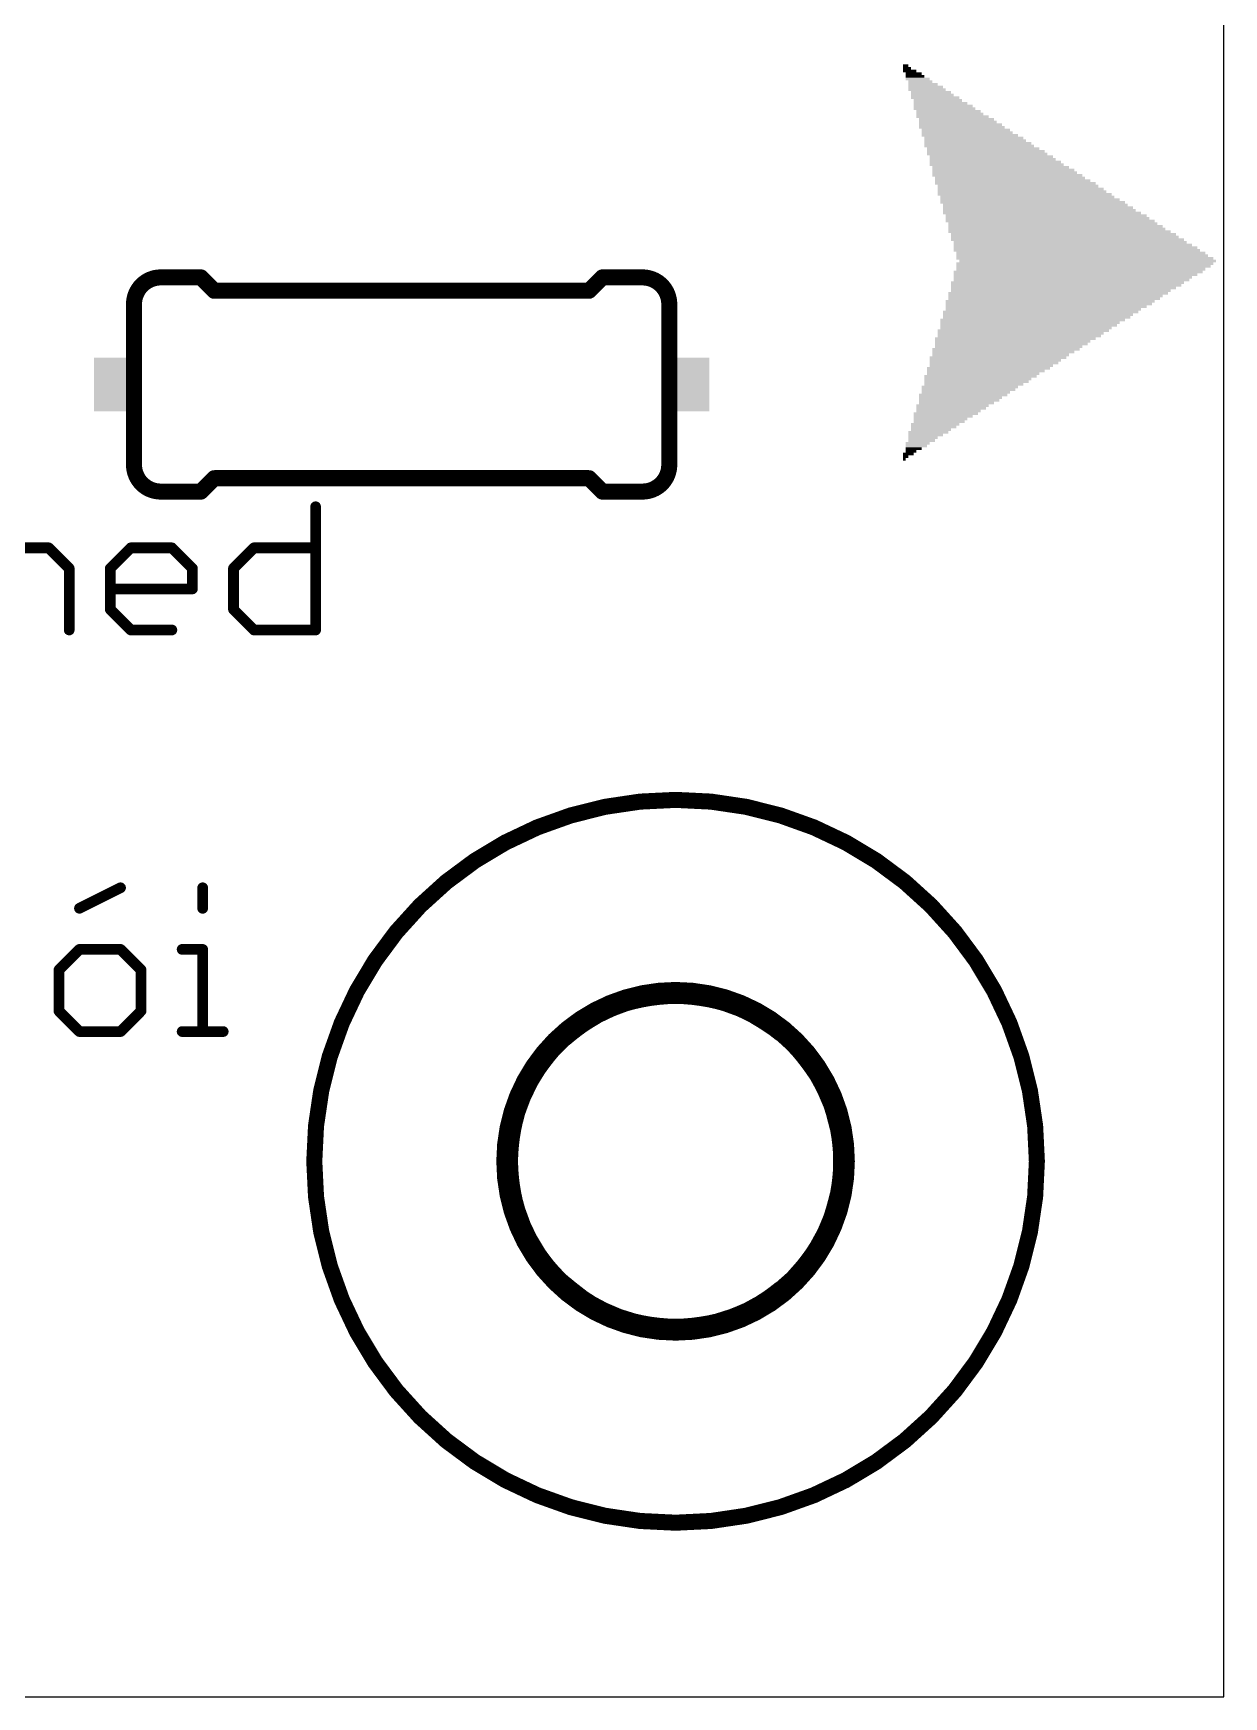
# Model space of a CAD drawing. Extents: x -0.2 to 48.8, y -0.6 to 46.4.
# Drawn here: x 37.08 to 48.38, y 0 to 15.78 of the extents above; entities that cross this region are included whole.
import ezdxf

# ---------------------------------------------------------------- set-up
doc = ezdxf.new("R2010")
doc.units = 0
doc.layers.add('20', color=7, linetype='CONTINUOUS')
doc.layers.add('21', color=253, linetype='CONTINUOUS')

# ---------------------------------------------------------------- blocks, each defined once
blk = doc.blocks.new('RECT')
blk.add_solid([(-0.5, -0.5), (0.5, -0.5), (-0.5, 0.5), (0.5, 0.5)])

msp = doc.modelspace()

# ---------------------------------------------------------------- linework, layer by layer
at = {"layer": '20'}
for p, q in [((48.3825, 0), (48.3825, 46.345)), ((0, 0), (48.3825, 0))]:
    msp.add_line(p, q, dxfattribs=at)
msp.add_circle((43.18, 5.08), 1.5, dxfattribs=at)
at = {"layer": '21'}
for points, const_width in [([(38.294, 13.466, 0.4142), (38.04, 13.212)], 0.1524), ([(38.294, 13.5041, 1), (38.294, 13.4279)], 0.0762), ([(38.294, 13.4279, 1), (38.294, 13.5041)], 0.0762), ([(38.7019, 13.4929, 1), (38.6481, 13.4391)], 0.0762), ([(38.675, 13.4279, 1), (38.675, 13.5041)], 0.0762), ([(38.802, 13.3771, 1), (38.802, 13.3009)], 0.0762), ([(42.358, 13.3009, 1), (42.358, 13.3771)], 0.0762), ([(42.485, 13.5041, 1), (42.485, 13.4279)], 0.0762), ([(42.5119, 13.4391, 1), (42.4581, 13.4929)], 0.0762), ([(43.12, 13.212, 0.4142), (42.866, 13.466)], 0.1524), ([(42.866, 13.5041, 1), (42.866, 13.4279)], 0.0762), ([(42.866, 13.4279, 1), (42.866, 13.5041)], 0.0762), ([(38.0781, 13.212, 1), (38.0019, 13.212)], 0.0762), ([(38.7751, 13.3121, 1), (38.8289, 13.3659)], 0.0762), ([(42.3311, 13.3659, 1), (42.3849, 13.3121)], 0.0762), ([(43.1581, 13.212, 1), (43.0819, 13.212)], 0.0762), ([(38.0019, 13.212, 1), (38.0781, 13.212)], 0.0762), ([(43.0819, 13.212, 1), (43.1581, 13.212)], 0.0762), ([(38.04, 11.688, 0.4142), (38.294, 11.434)], 0.1524), ([(38.0781, 11.688, 1), (38.0019, 11.688)], 0.0762), ([(38.0019, 11.688, 1), (38.0781, 11.688)], 0.0762), ([(42.866, 11.434, 0.4142), (43.12, 11.688)], 0.1524), ([(43.1581, 11.688, 1), (43.0819, 11.688)], 0.0762), ([(43.0819, 11.688, 1), (43.1581, 11.688)], 0.0762), ([(38.802, 11.5991, 1), (38.802, 11.5229)], 0.0762), ([(38.8289, 11.5341, 1), (38.7751, 11.5879)], 0.0762), ([(42.3849, 11.5879, 1), (42.3311, 11.5341)], 0.0762), ([(42.358, 11.5229, 1), (42.358, 11.5991)], 0.0762), ([(38.294, 11.4721, 1), (38.294, 11.3959)], 0.0762), ([(38.294, 11.3959, 1), (38.294, 11.4721)], 0.0762), ([(38.6481, 11.4609, 1), (38.7019, 11.4071)], 0.0762), ([(38.675, 11.3959, 1), (38.675, 11.4721)], 0.0762), ([(42.485, 11.4721, 1), (42.485, 11.3959)], 0.0762), ([(42.4581, 11.4071, 1), (42.5119, 11.4609)], 0.0762), ([(42.866, 11.4721, 1), (42.866, 11.3959)], 0.0762), ([(42.866, 11.3959, 1), (42.866, 11.4721)], 0.0762), ([(39.7891, 11.2902, 1), (39.7383, 11.2902)], 0.0508), ([(37.2479, 10.9184, 1), (37.212, 10.8824)], 0.0508), ([(37.23, 10.875, 1), (37.23, 10.9258)], 0.0508), ([(38.0096, 10.9258, 1), (38.0096, 10.875)], 0.0508), ([(38.0275, 10.8824, 1), (37.9916, 10.9184)], 0.0508), ([(38.4173, 10.9184, 1), (38.3814, 10.8824)], 0.0508), ([(38.3994, 10.875, 1), (38.3994, 10.9258)], 0.0508), ([(39.179, 10.9258, 1), (39.179, 10.875)], 0.0508), ([(39.1969, 10.8824, 1), (39.161, 10.9184)], 0.0508), ([(39.7637, 10.875, 1), (39.7637, 10.9258)], 0.0508), ([(37.4503, 10.7055, 1), (37.3995, 10.7055)], 0.0508), ([(37.4069, 10.6875, 1), (37.4428, 10.7235)], 0.0508), ([(37.7967, 10.7235, 1), (37.8326, 10.6875)], 0.0508), ([(37.8401, 10.7055, 1), (37.7893, 10.7055)], 0.0508), ([(38.6197, 10.7055, 1), (38.5689, 10.7055)], 0.0508), ([(38.5763, 10.6875, 1), (38.6122, 10.7235)], 0.0508), ([(38.9661, 10.7235, 1), (39.002, 10.6875)], 0.0508), ([(39.0095, 10.7055, 1), (38.9587, 10.7055)], 0.0508), ([(37.8147, 10.536, 1), (37.8147, 10.4852)], 0.0508), ([(38.5689, 10.5106, 1), (38.6197, 10.5106)], 0.0508), ([(38.5943, 10.4852, 1), (38.5943, 10.536)], 0.0508), ([(37.8326, 10.3337, 1), (37.7967, 10.2977)], 0.0508), ([(37.7893, 10.3157, 1), (37.8401, 10.3157)], 0.0508), ([(39.002, 10.3337, 1), (38.9661, 10.2977)], 0.0508), ([(38.9587, 10.3157, 1), (39.0095, 10.3157)], 0.0508), ([(37.3995, 10.1208, 1), (37.4503, 10.1208)], 0.0508), ([(38.0096, 10.1462, 1), (38.0096, 10.0954)], 0.0508), ([(37.9916, 10.1028, 1), (38.0275, 10.1388)], 0.0508), ([(38.3994, 10.0954, 1), (38.3994, 10.1462)], 0.0508), ([(39.179, 10.1462, 1), (39.179, 10.0954)], 0.0508), ([(39.161, 10.1028, 1), (39.1969, 10.1388)], 0.0508), ([(39.7383, 10.1208, 1), (39.7891, 10.1208)], 0.0508), ([(39.7637, 10.0954, 1), (39.7637, 10.1462)], 0.0508), ([(43.18, 1.651, 1), (43.18, 8.509, 1), (43.18, 1.651)], 0.1524), ([(37.9235, 7.6524, 1), (37.9008, 7.6978)], 0.0508), ([(38.7171, 7.6751, 1), (38.6663, 7.6751)], 0.0508), ([(37.511, 7.5029, 1), (37.5337, 7.4575)], 0.0508), ([(38.6663, 7.4802, 1), (38.7171, 7.4802)], 0.0508), ([(37.5223, 7.1158, 1), (37.5223, 7.065)], 0.0508), ([(37.5403, 7.0724, 1), (37.5044, 7.1084)], 0.0508), ([(37.9301, 7.1084, 1), (37.8942, 7.0724)], 0.0508), ([(37.9121, 7.065, 1), (37.9121, 7.1158)], 0.0508), ([(38.4968, 7.1158, 1), (38.4968, 7.065)], 0.0508), ([(38.7171, 7.0904, 1), (38.6663, 7.0904)], 0.0508), ([(38.6917, 7.065, 1), (38.6917, 7.1158)], 0.0508), ([(37.3528, 6.8955, 1), (37.302, 6.8955)], 0.0508), ([(38.1324, 6.8955, 1), (38.0816, 6.8955)], 0.0508), ([(37.3095, 6.9135, 1), (37.3454, 6.8775)], 0.0508), ([(38.0891, 6.8775, 1), (38.125, 6.9135)], 0.0508), ([(43.18, 3.48, 1), (43.18, 6.68, 1), (43.18, 3.48)], 0.2032), ([(37.3454, 6.5237, 1), (37.3095, 6.4877)], 0.0508), ([(37.302, 6.5057, 1), (37.3528, 6.5057)], 0.0508), ([(38.0816, 6.5057, 1), (38.1324, 6.5057)], 0.0508), ([(38.125, 6.4877, 1), (38.0891, 6.5237)], 0.0508), ([(37.5223, 6.3362, 1), (37.5223, 6.2854)], 0.0508), ([(37.5044, 6.2928, 1), (37.5403, 6.3288)], 0.0508), ([(37.8942, 6.3288, 1), (37.9301, 6.2928)], 0.0508), ([(37.9121, 6.2854, 1), (37.9121, 6.3362)], 0.0508), ([(38.4968, 6.3362, 1), (38.4968, 6.2854)], 0.0508), ([(38.6663, 6.3108, 1), (38.7171, 6.3108)], 0.0508), ([(38.8866, 6.2854, 1), (38.8866, 6.3362)], 0.0508)]:
    msp.add_lwpolyline(points, format="xyb", dxfattribs=dict(at, const_width=const_width))
for points, const_width in [([(38.294, 13.466), (38.675, 13.466)], 0.1524), ([(38.802, 13.339), (38.675, 13.466)], 0.1524), ([(38.802, 13.339), (42.358, 13.339)], 0.1524), ([(42.358, 13.339), (42.485, 13.466)], 0.1524), ([(42.866, 13.466), (42.485, 13.466)], 0.1524), ([(38.04, 13.212), (38.04, 11.688)], 0.1524), ([(43.12, 13.212), (43.12, 11.688)], 0.1524), ([(38.802, 11.561), (38.675, 11.434)], 0.1524), ([(38.802, 11.561), (42.358, 11.561)], 0.1524), ([(42.358, 11.561), (42.485, 11.434)], 0.1524), ([(38.294, 11.434), (38.675, 11.434)], 0.1524), ([(42.866, 11.434), (42.485, 11.434)], 0.1524), ([(39.7637, 11.2902), (39.7637, 10.1208)], 0.1016), ([(36.6453, 10.9004), (37.23, 10.9004)], 0.1016), ([(37.23, 10.9004), (37.4249, 10.7055)], 0.1016), ([(37.8147, 10.7055), (38.0096, 10.9004)], 0.1016), ([(38.0096, 10.9004), (38.3994, 10.9004)], 0.1016), ([(38.3994, 10.9004), (38.5943, 10.7055)], 0.1016), ([(38.9841, 10.7055), (39.179, 10.9004)], 0.1016), ([(39.179, 10.9004), (39.7637, 10.9004)], 0.1016), ([(37.4249, 10.7055), (37.4249, 10.1208)], 0.1016), ([(37.8147, 10.3157), (37.8147, 10.7055)], 0.1016), ([(38.5943, 10.7055), (38.5943, 10.5106)], 0.1016), ([(38.9841, 10.3157), (38.9841, 10.7055)], 0.1016), ([(38.5943, 10.5106), (37.8147, 10.5106)], 0.1016), ([(38.0096, 10.1208), (37.8147, 10.3157)], 0.1016), ([(39.179, 10.1208), (38.9841, 10.3157)], 0.1016), ([(38.3994, 10.1208), (38.0096, 10.1208)], 0.1016), ([(39.7637, 10.1208), (39.179, 10.1208)], 0.1016), ([(37.5223, 7.4802), (37.9121, 7.6751)], 0.1016), ([(38.6917, 7.6751), (38.6917, 7.4802)], 0.1016), ([(37.5223, 7.0904), (37.3274, 6.8955)], 0.1016), ([(37.9121, 7.0904), (37.5223, 7.0904)], 0.1016), ([(38.107, 6.8955), (37.9121, 7.0904)], 0.1016), ([(38.4968, 7.0904), (38.6917, 7.0904)], 0.1016), ([(38.6917, 7.0904), (38.6917, 6.3108)], 0.1016), ([(37.3274, 6.8955), (37.3274, 6.5057)], 0.1016), ([(38.107, 6.5057), (38.107, 6.8955)], 0.1016), ([(37.3274, 6.5057), (37.5223, 6.3108)], 0.1016), ([(37.9121, 6.3108), (38.107, 6.5057)], 0.1016), ([(37.5223, 6.3108), (37.9121, 6.3108)], 0.1016), ([(38.4968, 6.3108), (38.8866, 6.3108)], 0.1016)]:
    msp.add_lwpolyline(points, dxfattribs=dict(at, const_width=const_width))

# ---------------------------------------------------------------- block references
at = {"layer": '21', "yscale": 0.0254}
for p, xscale in [((45.3635, 15.4746), 0.0508), ((45.3762, 15.4492), 0.0762), ((45.4016, 15.4238), 0.127), ((45.4397, 15.3984), 0.1524), ((45.4524, 15.373), 0.1778), ((45.4778, 15.3476), 0.2286), ((45.5032, 15.3222), 0.2286), ((45.5286, 15.2968), 0.2794), ((45.554, 15.2714), 0.3302), ((45.5667, 15.246), 0.3556), ((45.6048, 15.2206), 0.381), ((45.6175, 15.1952), 0.4064), ((45.6429, 15.1698), 0.4572), ((45.6683, 15.1444), 0.4572), ((45.6937, 15.119), 0.508), ((45.7191, 15.0936), 0.5588), ((45.7318, 15.0682), 0.5842), ((45.7699, 15.0428), 0.6096), ((45.7826, 15.0174), 0.635), ((45.808, 14.992), 0.6858), ((45.8461, 14.9666), 0.7112), ((45.8588, 14.9412), 0.7366), ((45.8842, 14.9158), 0.7874), ((45.8969, 14.8904), 0.8128), ((45.935, 14.865), 0.8382), ((45.9477, 14.8396), 0.8636), ((45.9731, 14.8142), 0.9144), ((46.0112, 14.7888), 0.9398), ((46.0239, 14.7634), 0.9652), ((46.0493, 14.738), 1.016), ((46.062, 14.7126), 1.0414), ((46.1001, 14.6872), 1.0668), ((46.1255, 14.6618), 1.1176), ((46.1382, 14.6364), 1.143), ((46.1763, 14.611), 1.1684), ((46.189, 14.5856), 1.1938), ((46.2144, 14.5602), 1.2446), ((46.2271, 14.5348), 1.27), ((46.2652, 14.5094), 1.2954), ((46.2906, 14.484), 1.3462), ((46.3033, 14.4586), 1.3716), ((46.3287, 14.4332), 1.4224), ((46.3541, 14.4078), 1.4224), ((46.3795, 14.3824), 1.4732), ((46.4049, 14.357), 1.524), ((46.4303, 14.3316), 1.524), ((46.4557, 14.3062), 1.5748), ((46.4684, 14.2808), 1.6002), ((46.4938, 14.2554), 1.651), ((46.5192, 14.23), 1.651), ((46.5446, 14.2046), 1.7018), ((46.57, 14.1792), 1.7526), ((46.5954, 14.1538), 1.7526), ((46.6208, 14.1284), 1.8034), ((46.6335, 14.103), 1.8288), ((46.6589, 14.0776), 1.8796), ((46.697, 14.0522), 1.905), ((46.7097, 14.0268), 1.9304), ((46.7351, 14.0014), 1.9812), ((46.7605, 13.976), 1.9812), ((46.7859, 13.9506), 2.032), ((46.7986, 13.9252), 2.0574), ((46.824, 13.8998), 2.1082), ((46.8621, 13.8744), 2.1336), ((46.8748, 13.849), 2.159), ((46.9002, 13.8236), 2.2098), ((46.9256, 13.7982), 2.2098), ((46.951, 13.7728), 2.2606), ((46.9764, 13.7474), 2.3114), ((46.9891, 13.722), 2.3368), ((47.0272, 13.6966), 2.3622), ((47.0399, 13.6712), 2.3876), ((47.0653, 13.6458), 2.4384), ((47.0653, 13.595), 2.4384), ((47.0526, 13.5696), 2.413), ((47.0907, 13.6204), 2.4384), ((46.9002, 13.4172), 2.2098), ((47.0018, 13.5188), 2.3622), ((46.9764, 13.4934), 2.3114), ((46.951, 13.468), 2.2606), ((46.9383, 13.4426), 2.2352), ((47.0272, 13.5442), 2.3622), ((46.8113, 13.3156), 2.0828), ((46.7859, 13.2902), 2.032), ((46.7732, 13.2648), 2.0066), ((46.8875, 13.3918), 2.1844), ((46.8621, 13.3664), 2.1336), ((46.8367, 13.341), 2.0828), ((46.6462, 13.1378), 1.8542), ((46.6208, 13.1124), 1.8034), ((46.6081, 13.087), 1.778), ((46.7351, 13.2394), 1.9812), ((46.7224, 13.214), 1.9558), ((46.697, 13.1886), 1.905), ((46.6716, 13.1632), 1.8542), ((46.4811, 12.96), 1.6256), ((46.4557, 12.9346), 1.5748), ((46.57, 13.0616), 1.7526), ((46.5446, 13.0362), 1.7018), ((46.5319, 13.0108), 1.6764), ((46.5065, 12.9854), 1.6256), ((46.316, 12.7822), 1.397), ((46.4049, 12.8838), 1.524), ((46.3795, 12.8584), 1.4732), ((46.3668, 12.833), 1.4478), ((46.3414, 12.8076), 1.397), ((46.443, 12.9092), 1.5494), ((46.2398, 12.706), 1.2954), ((46.2144, 12.6806), 1.2446), ((46.2017, 12.6552), 1.2192), ((46.1763, 12.6298), 1.1684), ((46.2906, 12.7568), 1.3462), ((46.2652, 12.7314), 1.2954), ((46.0747, 12.5282), 1.0668), ((46.0493, 12.5028), 1.016), ((46.0366, 12.4774), 0.9906), ((46.1509, 12.6044), 1.1684), ((46.1255, 12.579), 1.1176), ((46.1001, 12.5536), 1.0668), ((45.9096, 12.3504), 0.8382), ((45.8842, 12.325), 0.7874), ((45.8715, 12.2996), 0.762), ((45.9731, 12.4266), 0.9144), ((45.9604, 12.4012), 0.889), ((45.935, 12.3758), 0.8382), ((46.0112, 12.452), 0.9398), ((45.7445, 12.1726), 0.6096), ((45.7191, 12.1472), 0.5588), ((45.808, 12.2488), 0.6858), ((45.7953, 12.2234), 0.6604), ((45.7699, 12.198), 0.6096), ((45.8461, 12.2742), 0.7112), ((45.5794, 11.9948), 0.381), ((45.6429, 12.071), 0.4572), ((45.6302, 12.0456), 0.4318), ((45.6048, 12.0202), 0.381), ((45.6937, 12.1218), 0.508), ((45.681, 12.0964), 0.4826), ((45.4778, 11.8932), 0.2286), ((45.4651, 11.8678), 0.2032), ((45.4397, 11.8424), 0.1524), ((45.554, 11.9694), 0.3302), ((45.5286, 11.944), 0.2794), ((45.5159, 11.9186), 0.254), ((45.3889, 11.7916), 0.1016), ((45.3635, 11.7662), 0.0508), ((45.3508, 11.7408), 0.0254), ((45.4143, 11.817), 0.1016)]:
    msp.add_blockref('RECT', p, dxfattribs=dict(at, xscale=xscale))
at = {"layer": '21', "xscale": 0.381, "yscale": 0.508, "rotation": 180}
for p in [(37.8495, 12.45), (43.3105, 12.45)]:
    msp.add_blockref('RECT', p, dxfattribs=at)

doc.saveas('drawing.dxf')
